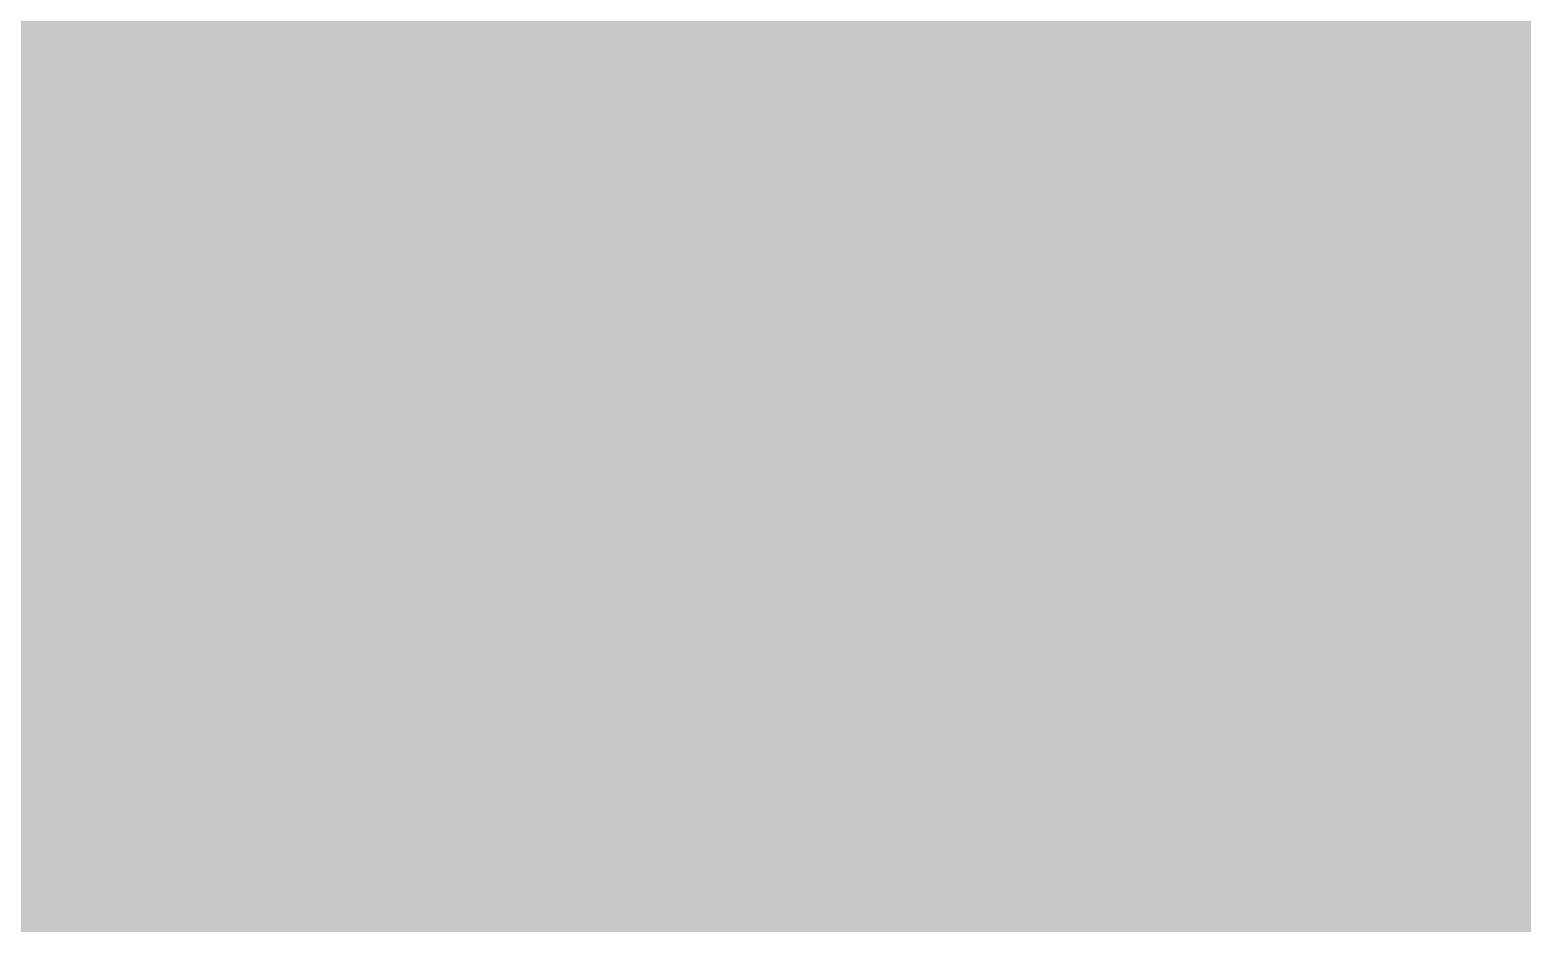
# Model space of a CAD drawing. Extents: x -3 to 92, y -53 to 125.
# Drawn here: x 9.15 to 19.73, y 45.72 to 52.05 of the extents above; entities that cross this region are included whole.
import ezdxf

# ---------------------------------------------------------------- set-up
doc = ezdxf.new("R2010")
doc.units = 0
doc.header["$MEASUREMENT"] = 0
doc.layers.get('0').update_dxf_attribs({"linetype": 'CONTINUOUS'})
for name, color, linetype in [('23-325-0_AST', 7, 'CONTINUOUS'), ('23-325-0_BOT', 7, 'CONTINUOUS'), ('23-325-0_DRD', 2, 'CONTINUOUS'), ('23-325-0_IN1', 4, 'CONTINUOUS'), ('23-325-0_IN2', 3, 'CONTINUOUS'), ('23-325-0_SMT', 10, 'CONTINUOUS'), ('23-325-0_SPT', 14, 'CONTINUOUS'), ('23-325-0_SST', 9, 'CONTINUOUS'), ('23-325-0_TOP', 12, 'CONTINUOUS'), ('THRUHOLE_TAP', 8, 'CONTINUOUS')]:
    doc.layers.add(name, color=color, linetype=linetype)

# ---------------------------------------------------------------- blocks, each defined once
blk = doc.blocks.new('ROUND_68')
at = {"const_width": 0.29972}
blk.add_lwpolyline([(-0.14986, 0, 1), (0.14986, 0, 1)], format="xyb", close=True, dxfattribs=at)
blk = doc.blocks.new('ROUND_78')
at = {"const_width": 0.29972}
blk.add_lwpolyline([(-0.14986, 0, 1), (0.14986, 0, 1)], format="xyb", close=True, dxfattribs=at)
blk = doc.blocks.new('RECTANGLE_7')
blk.add_solid([(0.4064, 0.4826), (0.4064, -0.4826), (-0.4064, 0.4826), (-0.4064, -0.4826)])
blk = doc.blocks.new('ROUND_84')
at = {"const_width": 0.10033}
blk.add_lwpolyline([(-0.050164, 0, 1), (0.050164, 0, 1)], format="xyb", close=True, dxfattribs=at)

msp = doc.modelspace()

# ---------------------------------------------------------------- linework, layer by layer
at = {"layer": '23-325-0_AST', "const_width": 0.1524}
for points in [[(15.0495, 51.8795), (17.9705, 51.8795), (17.9705, 53.5178), (15.0495, 53.5178), (15.0495, 51.8795)], [(6.7945, 50.6095), (9.7155, 50.6095), (9.7155, 52.2478), (6.7945, 52.2478), (6.7945, 50.6095)], [(9.0297, 50.84826), (8.91286, 51.0159), (8.8519, 51.18608), (8.8519, 51.5239), (8.91286, 51.69408), (9.0297, 51.86426), (9.14908, 51.86426), (9.26846, 51.69408), (9.32688, 51.5239), (9.32688, 51.18608), (9.26846, 51.0159), (9.14908, 50.84826), (9.0297, 50.84826)], [(14.1605, 51.6255), (11.2395, 51.6255), (11.2395, 49.9872), (14.1605, 49.9872), (14.1605, 51.6255)], [(15.0495, 49.9745), (17.9705, 49.9745), (17.9705, 51.6128), (15.0495, 51.6128), (15.0495, 49.9745)], [(15.3035, 50.97526), (15.6591, 50.97526), (15.77848, 51.1429), (15.77848, 51.31308), (15.6591, 51.48326), (15.3035, 51.48326), (15.3035, 50.46726)], [(16.20266, 50.97526), (16.55826, 50.97526), (16.61668, 50.80508), (16.61668, 50.6349), (16.55826, 50.46726), (16.20266, 50.46726), (16.1417, 50.6349), (16.1417, 50.80508), (16.38046, 51.48326)], [(17.39646, 50.97526), (17.04086, 50.97526), (16.9799, 51.1429), (16.9799, 51.31308), (17.04086, 51.48326), (17.39646, 51.48326), (17.45488, 51.31308), (17.45488, 51.1429), (17.21866, 50.46726)], [(12.08532, 50.49774), (12.02436, 50.32756), (11.66876, 50.32756), (11.61034, 50.49774), (11.61034, 51.17592), (11.66876, 51.34356), (12.02436, 51.34356), (12.08532, 51.17592)], [(12.44854, 50.49774), (12.56792, 50.32756), (12.80414, 50.32756), (12.92352, 50.49774), (12.92352, 50.66792), (12.68476, 51.00574), (12.92352, 51.34356), (12.44854, 51.34356)], [(13.28674, 50.49774), (13.40612, 50.32756), (13.64234, 50.32756), (13.76172, 50.49774), (13.76172, 50.66792), (13.52296, 51.00574), (13.76172, 51.34356), (13.28674, 51.34356)], [(15.60068, 50.97526), (15.77848, 50.46726)], [(6.7945, 48.0695), (9.7155, 48.0695), (9.7155, 49.7078), (6.7945, 49.7078), (6.7945, 48.0695)], [(11.2395, 48.0695), (14.1605, 48.0695), (14.1605, 49.7078), (11.2395, 49.7078), (11.2395, 48.0695)], [(15.0495, 48.0695), (17.9705, 48.0695), (17.9705, 49.7078), (15.0495, 49.7078), (15.0495, 48.0695)], [(9.21766, 48.43526), (9.21766, 49.45126), (9.09828, 49.28108)], [(15.3035, 49.07026), (15.6591, 49.07026), (15.77848, 49.2379), (15.77848, 49.40808), (15.6591, 49.57826), (15.3035, 49.57826), (15.3035, 48.56226)], [(16.26108, 48.56226), (16.61668, 49.57826), (16.1417, 49.57826)], [(17.45488, 48.90008), (16.9799, 48.90008), (17.21866, 49.57826), (17.3355, 49.57826), (17.3355, 48.56226)], [(11.6205, 48.94326), (11.9761, 48.94326), (12.09548, 49.1109), (12.09548, 49.28108), (11.9761, 49.45126), (11.6205, 49.45126), (11.6205, 48.43526)], [(12.57808, 48.43526), (12.93368, 49.45126), (12.4587, 49.45126)], [(13.77188, 48.43526), (13.2969, 48.43526), (13.77188, 49.1109), (13.77188, 49.28108), (13.71346, 49.45126), (13.35786, 49.45126), (13.2969, 49.28108)], [(15.60068, 49.07026), (15.77848, 48.56226)], [(11.91768, 48.94326), (12.09548, 48.43526)], [(9.3345, 48.43526), (9.09828, 48.43526)], [(9.7155, 47.8155), (6.7945, 47.8155), (6.7945, 46.1772), (9.7155, 46.1772), (9.7155, 47.8155)], [(11.2395, 46.1645), (14.1605, 46.1645), (14.1605, 47.8028), (11.2395, 47.8028), (11.2395, 46.1645)], [(17.9705, 47.8155), (15.0495, 47.8155), (15.0495, 46.1772), (17.9705, 46.1772), (17.9705, 47.8155)], [(9.31672, 46.51756), (8.84174, 46.51756), (9.31672, 47.19574), (9.31672, 47.36592), (9.25576, 47.53356), (8.90016, 47.53356), (8.84174, 47.36592)], [(11.6205, 47.03826), (11.9761, 47.03826), (12.09548, 47.2059), (12.09548, 47.37608), (11.9761, 47.54626), (11.6205, 47.54626), (11.6205, 46.53026)], [(12.51966, 47.03826), (12.87526, 47.03826), (12.93368, 46.86808), (12.93368, 46.6979), (12.87526, 46.53026), (12.51966, 46.53026), (12.4587, 46.6979), (12.4587, 46.86808), (12.69746, 47.54626)], [(13.71346, 47.03826), (13.77188, 47.2059), (13.77188, 47.37608), (13.71346, 47.54626), (13.35786, 47.54626), (13.2969, 47.37608), (13.2969, 47.2059), (13.35786, 47.03826), (13.71346, 47.03826), (13.77188, 46.86808), (13.77188, 46.6979), (13.71346, 46.53026), (13.35786, 46.53026), (13.2969, 46.6979), (13.2969, 46.86808), (13.35786, 47.03826)], [(15.29334, 47.02556), (15.64894, 47.02556), (15.76832, 47.19574), (15.76832, 47.36592), (15.64894, 47.53356), (15.29334, 47.53356), (15.29334, 46.51756)], [(16.25092, 46.51756), (16.60652, 47.53356), (16.13154, 47.53356)], [(16.96974, 46.68774), (17.08912, 46.51756), (17.32534, 46.51756), (17.44472, 46.68774), (17.44472, 46.85792), (17.20596, 47.19574), (17.44472, 47.53356), (16.96974, 47.53356)], [(11.91768, 47.03826), (12.09548, 46.53026)], [(15.59052, 47.02556), (15.76832, 46.51756)], [(17.9705, 45.9105), (15.0495, 45.9105), (15.0495, 44.2722), (17.9705, 44.2722), (17.9705, 45.9105)], [(7.9502, 45.58538), (7.44982, 45.085), (7.44982, 40.5892), (11.8491, 40.5892), (11.8491, 45.68444), (8.04926, 45.68444), (7.9502, 45.58538)]]:
    msp.add_lwpolyline(points, dxfattribs=at)
at = {"layer": '23-325-0_BOT'}
for points, const_width in [([(12.4714, 124.46), (12.4714, 46.101)], 0.254), ([(12.7, 124.46), (12.7, 46.101)], 0.254), ([(12.9286, 124.46), (12.9286, 46.101)], 0.254), ([(13.1572, 124.46), (13.1572, 46.101)], 0.254), ([(13.3858, 124.46), (13.3858, 46.101)], 0.254), ([(13.6144, 124.46), (13.6144, 46.101)], 0.254), ([(13.843, 124.46), (13.843, 46.101)], 0.254), ([(15.9004, 124.46), (15.9004, 46.101)], 0.254), ([(16.129, 124.46), (16.129, 46.101)], 0.254), ([(16.3576, 124.46), (16.3576, 46.101)], 0.254), ([(16.5862, 124.46), (16.5862, 46.101)], 0.254), ([(16.8148, 124.46), (16.8148, 46.101)], 0.254), ([(17.0434, 124.46), (17.0434, 46.101)], 0.254), ([(17.272, 124.46), (17.272, 46.101)], 0.254), ([(17.5006, 124.46), (17.5006, 46.101)], 0.254), ([(17.7292, 124.46), (17.7292, 46.101)], 0.254), ([(8.255, 78.867), (8.255, 70.612), (9.398, 69.469), (9.398, 41.402), (11.43, 39.37)], 0.254), ([(10.16, 42.291), (9.906, 42.545), (9.906, 75.946), (9.398, 76.454)], 0.254), ([(10.3632, 63.67526), (10.3632, 51.2572)], 0.254), ([(10.414, 63.63208), (10.414, 51.30038)], 0.254), ([(10.6426, 63.52286), (10.6426, 51.4096)], 0.254), ([(10.8712, 63.51016), (10.8712, 51.42484)], 0.254), ([(11.0998, 57.50306), (11.0998, 51.35118)], 0.254), ([(12.2428, 57.44972), (12.2428, 46.101)], 0.254), ([(14.0716, 57.44972), (14.0716, 49.23028)], 0.254), ([(11.3284, 57.21858), (11.3284, 51.13528)], 0.254), ([(14.3002, 57.23382), (14.3002, 49.44618)], 0.254), ([(11.557, 57.12206), (11.557, 46.101)], 0.254), ([(11.7856, 57.11698), (11.7856, 46.101)], 0.254), ([(12.0142, 57.20334), (12.0142, 46.101)], 0.254), ([(14.5288, 57.16016), (14.5288, 49.51984)], 0.254), ([(14.7574, 53.8226), (14.7574, 49.5046)], 0.254), ([(15.6718, 53.76926), (15.6718, 46.101)], 0.254), ([(14.986, 53.65242), (14.986, 49.39538)], 0.254), ([(15.4432, 53.6321), (15.4432, 46.101)], 0.254), ([(15.2146, 53.59908), (15.2146, 49.05248)], 0.254), ([(20.32, 21.59), (20.32, 51.054), (18.542, 52.832)], 0.635), ([(17.9578, 52.5526), (17.9578, 46.101)], 0.254), ([(18.08988, 52.36718), (19.6723, 50.78476)], 0.254), ([(18.1864, 52.27066), (18.1864, 46.101)], 0.254), ([(18.33626, 52.1208), (10.3632, 52.1208)], 0.254), ([(18.415, 52.04206), (18.415, 46.101)], 0.254), ([(18.56486, 51.8922), (10.3632, 51.8922)], 0.254), ([(18.6436, 51.81346), (18.6436, 46.101)], 0.254), ([(18.79346, 51.6636), (10.3632, 51.6636)], 0.254), ([(18.8722, 51.58486), (18.8722, 46.101)], 0.254), ([(19.02206, 51.435), (10.3632, 51.435)], 0.254), ([(19.1008, 51.35626), (19.1008, 46.101)], 0.254), ([(19.25066, 51.2064), (11.27506, 51.2064)], 0.254), ([(19.3294, 51.12766), (19.3294, 46.101)], 0.254), ([(19.47926, 50.9778), (11.39952, 50.9778)], 0.254), ([(19.558, 50.89906), (19.558, 46.101)], 0.254), ([(19.6723, 50.78476), (19.6723, 46.101)], 0.254), ([(19.6723, 50.7492), (11.42238, 50.7492)], 0.254), ([(11.3284, 50.46472), (11.3284, 49.23028)], 0.254), ([(19.6723, 50.5206), (11.35888, 50.5206)], 0.254), ([(10.3632, 50.34026), (10.3632, 49.3522)], 0.254), ([(10.42162, 50.292), (10.3632, 50.292)], 0.254), ([(10.414, 50.29708), (10.414, 49.39538)], 0.254), ([(11.0998, 50.24882), (11.0998, 49.44618)], 0.254), ([(19.6723, 50.292), (11.16584, 50.292)], 0.254), ([(10.6426, 50.18786), (10.6426, 49.5046)], 0.254), ([(10.8712, 50.17516), (10.8712, 49.51984)], 0.254), ([(19.6723, 50.0634), (10.3632, 50.0634)], 0.254), ([(19.6723, 49.8348), (10.3632, 49.8348)], 0.254), ([(19.6723, 49.6062), (10.3632, 49.6062)], 0.254), ([(10.3886, 49.3776), (10.3632, 49.3776)], 0.254), ([(14.1986, 49.3776), (11.19886, 49.3776)], 0.254), ([(19.6723, 49.3776), (15.00886, 49.3776)], 0.254), ([(14.02842, 49.149), (11.37158, 49.149)], 0.254), ([(19.6723, 49.149), (15.18158, 49.149)], 0.254), ([(13.97508, 48.9204), (11.42492, 48.9204)], 0.254), ([(19.6723, 48.9204), (15.23492, 48.9204)], 0.254), ([(14.0081, 48.6918), (11.3919, 48.6918)], 0.254), ([(19.6723, 48.6918), (15.2019, 48.6918)], 0.254), ([(15.2146, 48.73498), (15.2146, 46.101)], 0.254), ([(11.3284, 48.55972), (11.3284, 46.101)], 0.254), ([(14.0716, 48.55972), (14.0716, 46.101)], 0.254), ([(10.3632, 48.43526), (10.3632, 46.101)], 0.254), ([(14.14526, 48.4632), (11.2522, 48.4632)], 0.254), ([(19.6723, 48.4632), (15.0622, 48.4632)], 0.254), ([(10.414, 48.39208), (10.414, 46.101)], 0.254), ([(11.0998, 48.34382), (11.0998, 46.101)], 0.254), ([(14.3002, 48.34382), (14.3002, 46.101)], 0.254), ([(14.986, 48.39208), (14.986, 46.101)], 0.254), ([(19.6723, 48.2346), (10.3632, 48.2346)], 0.254), ([(10.6426, 48.28286), (10.6426, 46.101)], 0.254), ([(10.8712, 48.27016), (10.8712, 46.101)], 0.254), ([(14.5288, 48.27016), (14.5288, 46.101)], 0.254), ([(14.7574, 48.28286), (14.7574, 46.101)], 0.254), ([(19.6723, 48.006), (10.3632, 48.006)], 0.254), ([(19.6723, 47.7774), (10.3632, 47.7774)], 0.254), ([(19.6723, 47.5488), (10.3632, 47.5488)], 0.254), ([(19.6723, 47.3202), (10.3632, 47.3202)], 0.254), ([(19.6723, 47.0916), (10.3632, 47.0916)], 0.254), ([(19.6723, 46.863), (10.3632, 46.863)], 0.254), ([(19.6723, 46.6344), (10.3632, 46.6344)], 0.254), ([(19.6723, 46.4058), (10.3632, 46.4058)], 0.254), ([(19.6723, 46.1772), (10.3632, 46.1772)], 0.254), ([(19.6723, 46.101), (10.3632, 46.101)], 0.254)]:
    msp.add_lwpolyline(points, dxfattribs=dict(at, const_width=const_width))
at = {"layer": '23-325-0_BOT', "const_width": 0.254}
for points in [[(10.795, 51.42992, 0.1915), (10.36248, 51.25796)], [(11.42492, 50.8, 0.4142136), (10.795, 51.42992)], [(10.795, 50.17008, 0.4142136), (11.42492, 50.8)], [(10.3632, 50.34026, 0.1907828), (10.795, 50.16928)], [(10.795, 49.52492, 0.1915), (10.36248, 49.35296)], [(10.795, 49.52492, 0.1915), (10.36248, 49.35296)], [(11.42492, 48.895, 0.4142136), (10.795, 49.52492)], [(11.42492, 48.895, 0.4142136), (10.795, 49.52492)], [(14.605, 49.52492, 0.4142136), (13.97508, 48.895)], [(15.23492, 48.895, 0.4142136), (14.605, 49.52492)], [(10.795, 48.26508, 0.4142136), (11.42492, 48.895)], [(10.795, 48.26508, 0.4142136), (11.42492, 48.895)], [(13.97508, 48.895, 0.4142136), (14.605, 48.26508)], [(14.605, 48.26508, 0.4142136), (15.23492, 48.895)], [(10.3632, 48.43526, 0.1907828), (10.795, 48.26428)], [(10.3632, 48.43526, 0.1907828), (10.795, 48.26428)]]:
    msp.add_lwpolyline(points, format="xyb", dxfattribs=at)
at = {"layer": '23-325-0_DRD', "const_width": 0.254}
for points in [[(11.43, 51.435), (10.16, 50.165)], [(11.43, 50.165), (10.16, 51.435)], [(11.43, 49.53), (10.16, 48.26)], [(11.43, 48.26), (10.16, 49.53)], [(11.43, 49.53), (10.16, 48.26)], [(11.43, 48.26), (10.16, 49.53)], [(11.43, 49.53), (10.16, 48.26)], [(11.43, 48.26), (10.16, 49.53)], [(15.24, 49.53), (13.97, 48.26)], [(15.24, 48.26), (13.97, 49.53)], [(15.24, 49.53), (13.97, 48.26)], [(15.24, 48.26), (13.97, 49.53)]]:
    msp.add_lwpolyline(points, dxfattribs=at)
at = {"layer": '23-325-0_IN1', "const_width": 0.254}
for points in [[(10.16, 124.46), (10.16, 42.92092)], [(10.3886, 124.46), (10.3886, 42.87774)], [(10.6172, 124.46), (10.6172, 42.7228)], [(13.589, 124.46), (13.589, -4.572)], [(13.8176, 124.46), (13.8176, -4.572)], [(14.0462, 124.46), (14.0462, -4.572)], [(14.2748, 124.46), (14.2748, -4.572)], [(14.5034, 124.46), (14.5034, -4.572)], [(15.875, 124.46), (15.875, -4.572)], [(16.1036, 124.46), (16.1036, -4.572)], [(19.304, 124.46), (19.304, -4.572)], [(19.5326, 124.46), (19.5326, -4.572)], [(19.7612, 107.6579), (19.7612, 21.87956)], [(13.3604, 104.9274), (13.3604, -4.572)], [(13.1318, 80.18526), (13.1318, -4.572)], [(9.9314, 76.11872), (9.9314, 42.87774)], [(9.2456, 75.84186), (9.2456, 28.4607)], [(9.7028, 75.90282), (9.7028, 42.7228)], [(9.4742, 75.82916), (9.4742, 28.17622)], [(11.9888, 74.49566), (11.9888, 39.65956)], [(12.9032, 74.49566), (12.9032, -4.572)], [(16.3322, 74.47026), (16.3322, -4.572)], [(17.018, 74.35342), (17.018, 38.08222)], [(12.2174, 74.34326), (12.2174, -4.572)], [(12.446, 74.30008), (12.446, -4.572)], [(12.6746, 74.34326), (12.6746, -4.572)], [(16.5608, 74.3331), (16.5608, 37.70122)], [(16.7894, 74.30008), (16.7894, 37.9857)], [(10.8458, 68.78066), (10.8458, 39.60622)], [(11.7602, 68.78066), (11.7602, 39.90594)], [(11.0744, 68.62826), (11.0744, 39.8907)], [(11.303, 68.58508), (11.303, 39.98722)], [(11.5316, 68.62826), (11.5316, 39.9923)], [(17.2466, 67.7164), (17.2466, 38.0873)], [(17.4752, 67.59448), (17.4752, 38.00094)], [(17.7038, 67.57162), (17.7038, 37.75456)], [(14.732, 53.85562), (14.732, -4.572)], [(15.6464, 53.7464), (15.6464, -4.572)], [(14.9606, 53.66512), (14.9606, -4.572)], [(15.4178, 53.62448), (15.4178, -4.572)], [(15.1892, 53.60162), (15.1892, -4.572)], [(17.9324, 52.67198), (17.9324, 38.63848)], [(19.0754, 52.49672), (19.0754, 38.81628)], [(18.161, 52.32908), (18.161, 38.98138)], [(18.8468, 52.28082), (18.8468, 39.03218)], [(18.3896, 52.21986), (18.3896, 39.0906)], [(18.6182, 52.20716), (18.6182, 39.10584)], [(30.49016, 52.1208), (5.63626, 52.1208)], [(30.56382, 51.8922), (4.04622, 51.8922)], [(30.77972, 51.6636), (4.3307, 51.6636)], [(38.36416, 51.435), (4.42722, 51.435)], [(38.37686, 51.2064), (4.4323, 51.2064)], [(38.48608, 50.9778), (4.34594, 50.9778)], [(38.82898, 50.7492), (4.09956, 50.7492)], [(38.9128, 50.5206), (-2.413, 50.5206)], [(38.9128, 50.292), (-2.413, 50.292)], [(22.18436, 50.0634), (-2.413, 50.0634)], [(21.59508, 49.8348), (-2.413, 49.8348)], [(21.39442, 49.6062), (-2.413, 49.6062)], [(21.29028, 49.3776), (-2.413, 49.3776)], [(21.2471, 49.149), (-2.413, 49.149)], [(21.2598, 48.9204), (-2.413, 48.9204)], [(21.32838, 48.6918), (-2.413, 48.6918)], [(21.46808, 48.4632), (-2.413, 48.4632)], [(21.73732, 48.2346), (-2.413, 48.2346)], [(21.89226, 48.006), (-2.413, 48.006)], [(21.53158, 47.7774), (-2.413, 47.7774)], [(21.3614, 47.5488), (-2.413, 47.5488)], [(21.2725, 47.3202), (-2.413, 47.3202)], [(21.24456, 47.0916), (-2.413, 47.0916)], [(21.26996, 46.863), (-2.413, 46.863)], [(21.35378, 46.6344), (-0.80772, 46.6344)], [(21.51888, 46.4058), (-0.59182, 46.4058)], [(21.8567, 46.1772), (-0.51816, 46.1772)], [(21.24456, 45.9486), (-0.53086, 45.9486)], [(21.24456, 45.72), (-0.64008, 45.72)]]:
    msp.add_lwpolyline(points, dxfattribs=at)
at = {"layer": '23-325-0_SST', "const_width": 0.1524}
for points in [[(15.0495, 51.8795), (17.9705, 51.8795), (17.9705, 53.5178), (15.0495, 53.5178), (15.0495, 51.8795)], [(12.20216, 52.04206), (12.14374, 51.87442), (11.78814, 51.87442), (11.72972, 52.04206), (11.72972, 52.72024), (11.78814, 52.89042), (12.14374, 52.89042), (12.20216, 52.72024)], [(12.56792, 52.04206), (12.68476, 51.87442), (12.92352, 51.87442), (13.04036, 52.04206), (13.04036, 52.21224), (12.80414, 52.55006), (13.04036, 52.89042), (12.56792, 52.89042)], [(13.40612, 52.04206), (13.52296, 51.87442), (13.76172, 51.87442), (13.87856, 52.04206), (13.87856, 52.21224), (13.64234, 52.55006), (13.87856, 52.89042), (13.40612, 52.89042)], [(6.7945, 50.6095), (9.7155, 50.6095), (9.7155, 52.2478), (6.7945, 52.2478), (6.7945, 50.6095)], [(18.89506, 51.73218), (18.89506, 52.08778), (18.72488, 52.20716), (18.5547, 52.20716), (18.38706, 52.08778), (18.38706, 51.73218), (19.40306, 51.73218)], [(18.89506, 52.02936), (19.40306, 52.20716)], [(11.02106, 51.41976), (10.00506, 51.77536), (10.00506, 51.30038)], [(14.1605, 51.6255), (11.2395, 51.6255), (11.2395, 49.9872), (14.1605, 49.9872), (14.1605, 51.6255)], [(15.0495, 49.9745), (17.9705, 49.9745), (17.9705, 51.6128), (15.0495, 51.6128), (15.0495, 49.9745)], [(18.23466, 50.6984), (18.59026, 50.6984), (18.7071, 50.86858), (18.7071, 51.03876), (18.59026, 51.2064), (18.23466, 51.2064), (18.23466, 50.1904)], [(19.13128, 50.6984), (19.48688, 50.6984), (19.5453, 50.53076), (19.5453, 50.36058), (19.48688, 50.1904), (19.13128, 50.1904), (19.07286, 50.36058), (19.07286, 50.53076), (19.30908, 51.2064)], [(10.51306, 50.46218), (10.51306, 50.81778), (10.34288, 50.93716), (10.1727, 50.93716), (10.00506, 50.81778), (10.00506, 50.46218), (11.02106, 50.46218)], [(10.51306, 50.75936), (11.02106, 50.93716)], [(9.09828, 49.6824), (9.09828, 50.6984), (8.9789, 50.53076)], [(18.5293, 50.6984), (18.7071, 50.1904)], [(10.89406, 50.07356), (10.89406, 49.59858), (10.21588, 50.07356), (10.0457, 50.07356), (9.87806, 50.0126), (9.87806, 49.657), (10.0457, 49.59858)], [(6.7945, 48.0695), (9.7155, 48.0695), (9.7155, 49.7078), (6.7945, 49.7078), (6.7945, 48.0695)], [(9.21766, 49.6824), (8.9789, 49.6824)], [(11.2395, 48.0695), (14.1605, 48.0695), (14.1605, 49.7078), (11.2395, 49.7078), (11.2395, 48.0695)], [(15.0495, 48.0695), (17.9705, 48.0695), (17.9705, 49.7078), (15.0495, 49.7078), (15.0495, 48.0695)], [(18.23466, 49.0474), (18.59026, 49.0474), (18.7071, 49.21758), (18.7071, 49.38776), (18.59026, 49.5554), (18.23466, 49.5554), (18.23466, 48.5394)], [(19.1897, 48.5394), (19.5453, 49.5554), (19.07286, 49.5554)], [(10.89406, 48.87976), (9.87806, 49.23536), (9.87806, 48.76038)], [(18.5293, 49.0474), (18.7071, 48.5394)], [(10.38606, 47.92218), (10.38606, 48.27778), (10.21588, 48.39716), (10.0457, 48.39716), (9.87806, 48.27778), (9.87806, 47.92218), (10.89406, 47.92218)], [(10.38606, 48.21936), (10.89406, 48.39716)], [(9.7155, 47.8155), (6.7945, 47.8155), (6.7945, 46.1772), (9.7155, 46.1772), (9.7155, 47.8155)], [(11.2395, 46.1645), (14.1605, 46.1645), (14.1605, 47.8028), (11.2395, 47.8028), (11.2395, 46.1645)], [(17.9705, 47.8155), (15.0495, 47.8155), (15.0495, 46.1772), (17.9705, 46.1772), (17.9705, 47.8155)], [(18.20672, 47.17542), (18.56232, 47.17542), (18.67916, 47.34306), (18.67916, 47.51324), (18.56232, 47.68342), (18.20672, 47.68342), (18.20672, 46.66742)], [(19.16176, 46.66742), (19.51736, 47.68342), (19.04492, 47.68342)], [(18.50136, 47.17542), (18.67916, 46.66742)], [(14.19606, 45.9486), (14.02588, 46.00956), (13.8557, 46.00956), (13.68806, 45.9486), (13.68806, 45.593), (13.8557, 45.53458), (14.02588, 45.53458), (14.19606, 45.593), (14.19606, 45.9486), (14.3637, 46.00956), (14.53388, 46.00956), (14.70406, 45.9486), (14.70406, 45.593), (14.53388, 45.53458), (14.3637, 45.53458), (14.19606, 45.593)], [(17.9705, 45.9105), (15.0495, 45.9105), (15.0495, 44.2722), (17.9705, 44.2722), (17.9705, 45.9105)], [(7.9502, 45.58538), (8.04926, 45.68444), (11.8491, 45.68444), (11.8491, 40.5892), (7.44982, 40.5892), (7.44982, 40.68826), (7.44982, 45.085), (7.9502, 45.58538)]]:
    msp.add_lwpolyline(points, dxfattribs=at)
at = {"layer": '23-325-0_TOP', "const_width": 0.254}
for points in [[(36.56076, 36.195), (36.56076, 35.16376), (33.655, 32.258), (28.321, 32.258), (27.305, 31.242), (27.305, 30.861), (25.654, 29.21), (20.701, 29.21), (19.431, 30.48), (19.431, 61.976), (17.272, 64.135), (17.2212, 64.135)], [(18.9738, 52.3494), (18.9738, 50.37836)], [(18.8468, 52.2605), (18.8468, 50.50536)], [(17.9578, 52.1843), (17.9578, 51.8922)], [(18.9738, 52.1462), (17.9578, 52.1462)], [(18.161, 52.1843), (18.161, 51.17846)], [(18.3896, 52.1843), (18.3896, 50.96256)], [(18.6182, 52.18938), (18.6182, 50.73396)], [(9.7028, 51.8668), (9.7028, 46.18736)], [(9.7028, 51.8668), (9.7028, 50.6222)], [(15.4178, 51.8668), (9.7028, 51.8668)], [(9.9314, 51.8668), (9.9314, 45.95876)], [(10.16, 51.8668), (10.16, 45.73016)], [(10.3886, 51.8668), (10.3886, 45.50156)], [(10.6172, 51.8668), (10.6172, 45.27296)], [(10.8458, 51.8668), (10.8458, 45.04436)], [(11.0744, 51.8668), (11.0744, 44.81576)], [(11.303, 51.8668), (11.303, 51.6128)], [(11.5316, 51.8668), (11.5316, 51.6128)], [(11.7602, 51.8668), (11.7602, 51.6128)], [(11.9888, 51.8668), (11.9888, 51.6128)], [(12.2174, 51.8668), (12.2174, 51.6128)], [(12.446, 51.8668), (12.446, 51.6128)], [(12.6746, 51.8668), (12.6746, 51.6128)], [(12.9032, 51.8668), (12.9032, 51.6128)], [(13.1318, 51.8668), (13.1318, 51.6128)], [(13.3604, 51.8668), (13.3604, 51.6128)], [(13.589, 51.8668), (13.589, 51.6128)], [(13.8176, 51.8668), (13.8176, 51.6128)], [(14.0462, 51.8668), (14.0462, 51.6128)], [(14.2748, 51.8668), (14.2748, 51.2572)], [(14.5034, 51.8668), (14.5034, 51.2572)], [(14.732, 51.8668), (14.732, 51.2572)], [(14.9606, 51.8668), (14.9606, 51.2572)], [(15.1892, 51.8668), (15.1892, 51.6128)], [(15.4178, 51.8668), (15.4178, 51.6128)], [(16.4846, 51.8922), (15.56766, 51.8922)], [(15.6464, 51.8922), (15.6464, 51.6128)], [(15.875, 51.8922), (15.875, 51.6128)], [(16.1036, 51.8922), (16.1036, 51.6128)], [(16.3322, 51.8922), (16.3322, 51.6128)], [(16.5354, 51.8922), (16.4846, 51.8922)], [(17.9578, 51.8922), (16.5354, 51.8922)], [(16.5608, 51.8922), (16.5608, 51.6128)], [(16.7894, 51.8922), (16.7894, 51.6128)], [(17.018, 51.8922), (17.018, 51.6128)], [(17.2466, 51.8922), (17.2466, 51.6128)], [(17.4752, 51.8922), (17.4752, 51.6128)], [(17.7038, 51.8922), (17.7038, 51.6128)], [(17.9324, 51.8922), (17.9324, 51.6128)], [(18.9738, 51.9176), (17.9578, 51.9176)], [(18.9738, 51.689), (9.7028, 51.689)], [(11.2522, 51.6128), (11.2522, 49.9872)], [(12.6746, 51.6128), (11.2522, 51.6128)], [(11.9888, 51.6128), (11.9888, 50.8)], [(12.7254, 51.6128), (12.6746, 51.6128)], [(14.1478, 51.6128), (12.7254, 51.6128)], [(14.1478, 51.6128), (14.1478, 51.2572)], [(16.4846, 51.6128), (15.0622, 51.6128)], [(15.0622, 51.6128), (15.0622, 51.2572)], [(16.5354, 51.6128), (16.4846, 51.6128)], [(17.9578, 51.6128), (16.5354, 51.6128)], [(17.9578, 51.6128), (17.9578, 51.25466)], [(11.2522, 51.4604), (9.7028, 51.4604)], [(15.0622, 51.4604), (14.1478, 51.4604)], [(18.9738, 51.4604), (17.9578, 51.4604)], [(11.2522, 51.2318), (9.7028, 51.2318)], [(15.0622, 51.2572), (14.1478, 51.2572)], [(18.9738, 51.2318), (18.05686, 51.2318)], [(18.23466, 51.12004), (18.9738, 50.37836)], [(11.2522, 51.0032), (9.7028, 51.0032)], [(18.9738, 51.0032), (18.34896, 51.0032)], [(11.2522, 50.7746), (9.7028, 50.7746)], [(11.9888, 50.8), (10.795, 50.8)], [(11.2522, 50.8), (11.9888, 50.8)], [(11.9888, 49.9872), (11.9888, 50.8)], [(13.4112, 50.8), (13.4112, 48.895)], [(15.7988, 50.8), (13.4112, 50.8)], [(17.2212, 50.8), (17.907, 50.8), (18.669, 50.038), (18.669, 41.656), (18.542, 41.529), (18.542, 38.481)], [(18.9738, 50.7746), (18.57756, 50.7746)], [(9.7028, 50.6222), (9.4234, 50.6222)], [(9.4234, 50.6222), (9.4234, 49.7078)], [(9.4742, 50.6222), (9.4742, 49.7078)], [(11.2522, 50.546), (9.4234, 50.546)], [(18.9738, 50.546), (18.80616, 50.546)], [(15.0622, 50.3428), (14.1478, 50.3428)], [(14.1478, 50.3428), (14.1478, 49.9872)], [(14.2748, 50.3428), (14.2748, 46.41596)], [(14.5034, 50.3428), (14.5034, 46.64456)], [(14.732, 50.3428), (14.732, 46.87316)], [(14.9606, 50.3428), (14.9606, 47.10176)], [(15.0622, 50.3428), (15.0622, 49.9872)], [(11.2522, 50.3174), (9.4234, 50.3174)], [(15.0622, 50.3174), (14.1478, 50.3174)], [(11.2522, 50.0888), (9.4234, 50.0888)], [(15.0622, 50.0888), (14.1478, 50.0888)], [(17.9578, 50.1015), (17.9578, 49.9872)], [(17.9578, 50.1015), (18.2118, 49.8475)], [(12.6746, 49.9872), (11.2522, 49.9872)], [(11.303, 49.9872), (11.303, 49.7078)], [(11.5316, 49.9872), (11.5316, 49.7078)], [(11.7602, 49.9872), (11.7602, 49.7078)], [(11.9888, 49.9872), (11.9888, 49.7078)], [(12.2174, 49.9872), (12.2174, 49.7078)], [(12.446, 49.9872), (12.446, 49.7078)], [(12.7254, 49.9872), (12.6746, 49.9872)], [(12.6746, 49.9872), (12.6746, 49.7078)], [(12.954, 49.9872), (12.7254, 49.9872)], [(12.9032, 49.9872), (12.9032, 49.7078)], [(12.954, 49.9872), (12.954, 49.7078)], [(14.1478, 49.9872), (13.8684, 49.9872)], [(13.8684, 49.9872), (13.8684, 49.7078)], [(14.0462, 49.9872), (14.0462, 49.7078)], [(16.4846, 49.9872), (15.0622, 49.9872)], [(15.1892, 49.9872), (15.1892, 49.7078)], [(15.4178, 49.9872), (15.4178, 49.7078)], [(15.6464, 49.9872), (15.6464, 49.7078)], [(15.875, 49.9872), (15.875, 49.7078)], [(16.1036, 49.9872), (16.1036, 49.7078)], [(16.3322, 49.9872), (16.3322, 49.7078)], [(16.5354, 49.9872), (16.4846, 49.9872)], [(17.9578, 49.9872), (16.5354, 49.9872)], [(16.5608, 49.9872), (16.5608, 49.7078)], [(16.7894, 49.9872), (16.7894, 49.7078)], [(17.018, 49.9872), (17.018, 49.7078)], [(17.2466, 49.9872), (17.2466, 49.7078)], [(17.4752, 49.9872), (17.4752, 49.7078)], [(17.7038, 49.9872), (17.7038, 49.7078)], [(17.9324, 49.9872), (17.9324, 49.7078)], [(12.954, 49.8602), (9.4234, 49.8602)], [(18.1991, 49.8602), (13.8684, 49.8602)], [(18.161, 49.8983), (18.161, 45.22216)], [(18.2118, 49.8475), (18.2118, 45.17136)], [(9.7028, 49.7078), (9.4234, 49.7078)], [(9.7028, 49.7078), (9.7028, 48.0822)], [(11.2522, 49.7078), (11.2522, 48.0822)], [(12.6746, 49.7078), (11.2522, 49.7078)], [(11.9888, 49.7078), (11.9888, 48.895)], [(12.7254, 49.7078), (12.6746, 49.7078)], [(12.954, 49.7078), (12.7254, 49.7078)], [(14.1478, 49.7078), (13.8684, 49.7078)], [(14.1478, 49.7078), (14.1478, 48.0822)], [(15.0622, 49.7078), (15.0622, 48.0822)], [(16.4846, 49.7078), (15.0622, 49.7078)], [(15.7988, 49.7078), (15.7988, 48.895)], [(16.5354, 49.7078), (16.4846, 49.7078)], [(17.9578, 49.7078), (16.5354, 49.7078)], [(17.9578, 49.7078), (17.9578, 48.0822)], [(11.2522, 49.6316), (9.7028, 49.6316)], [(15.0622, 49.6316), (14.1478, 49.6316)], [(18.2118, 49.6316), (17.9578, 49.6316)], [(11.2522, 49.403), (9.7028, 49.403)], [(15.0622, 49.403), (14.1478, 49.403)], [(18.2118, 49.403), (17.9578, 49.403)], [(11.2522, 49.1744), (9.7028, 49.1744)], [(15.0622, 49.1744), (14.1478, 49.1744)], [(18.2118, 49.1744), (17.9578, 49.1744)], [(11.2522, 48.9458), (9.7028, 48.9458)], [(11.9888, 48.895), (10.795, 48.895)], [(11.9888, 48.895), (10.795, 48.895)], [(10.795, 48.895), (11.9888, 48.895)], [(11.2522, 48.895), (11.9888, 48.895)], [(11.9888, 48.0822), (11.9888, 48.895)], [(13.4112, 48.895), (13.4112, 46.99)], [(15.0622, 48.9458), (14.1478, 48.9458)], [(14.605, 48.895), (15.7988, 48.895)], [(14.605, 48.895), (15.7988, 48.895)], [(15.0622, 48.895), (15.7988, 48.895)], [(15.7988, 48.0822), (15.7988, 48.895)], [(17.2212, 48.895), (17.2212, 46.99)], [(18.2118, 48.9458), (17.9578, 48.9458)], [(11.2522, 48.7172), (9.7028, 48.7172)], [(15.0622, 48.7172), (14.1478, 48.7172)], [(18.2118, 48.7172), (17.9578, 48.7172)], [(11.2522, 48.4886), (9.7028, 48.4886)], [(15.0622, 48.4886), (14.1478, 48.4886)], [(18.2118, 48.4886), (17.9578, 48.4886)], [(11.2522, 48.26), (9.7028, 48.26)], [(15.0622, 48.26), (14.1478, 48.26)], [(18.2118, 48.26), (17.9578, 48.26)], [(9.4742, 48.0822), (9.4742, 47.8028)], [(9.4742, 48.0822), (9.4742, 47.8028)], [(9.7028, 48.0822), (9.4742, 48.0822)], [(12.954, 48.0314), (9.4742, 48.0314)], [(12.7254, 48.0822), (12.6746, 48.0822), (11.2522, 48.0822)], [(11.303, 48.0822), (11.303, 47.8028)], [(11.5316, 48.0822), (11.5316, 47.8028)], [(11.7602, 48.0822), (11.7602, 47.8028)], [(11.9888, 48.0822), (11.9888, 47.8028)], [(12.2174, 48.0822), (12.2174, 47.8028)], [(12.446, 48.0822), (12.446, 47.8028)], [(12.6746, 48.0822), (12.6746, 47.8028)], [(12.954, 48.0822), (12.7254, 48.0822)], [(12.9032, 48.0822), (12.9032, 47.8028)], [(12.954, 48.0822), (12.954, 47.8028)], [(14.1478, 48.0822), (13.8684, 48.0822)], [(13.8684, 48.0822), (13.8684, 47.8028)], [(16.764, 48.0314), (13.8684, 48.0314)], [(14.0462, 48.0822), (14.0462, 47.8028)], [(16.4846, 48.0822), (15.0622, 48.0822)], [(15.1892, 48.0822), (15.1892, 47.8028)], [(15.4178, 48.0822), (15.4178, 47.8028)], [(15.6464, 48.0822), (15.6464, 47.8028)], [(15.875, 48.0822), (15.875, 47.8028)], [(16.1036, 48.0822), (16.1036, 47.8028)], [(16.3322, 48.0822), (16.3322, 47.8028)], [(16.5354, 48.0822), (16.4846, 48.0822)], [(16.764, 48.0822), (16.5354, 48.0822)], [(16.5608, 48.0822), (16.5608, 47.8028)], [(16.764, 48.0822), (16.764, 47.8028)], [(17.6784, 48.0822), (17.6784, 47.8028)], [(17.9578, 48.0822), (17.6784, 48.0822)], [(18.2118, 48.0314), (17.6784, 48.0314)], [(17.7038, 48.0822), (17.7038, 47.8028)], [(17.9324, 48.0822), (17.9324, 47.8028)], [(12.954, 47.8028), (9.4742, 47.8028)], [(9.7028, 47.8028), (9.4742, 47.8028)], [(9.7028, 47.8028), (9.7028, 46.18736)], [(11.2522, 47.8028), (11.2522, 46.1772)], [(12.6746, 47.8028), (11.2522, 47.8028)], [(12.954, 47.8028), (12.7254, 47.8028)], [(14.1478, 47.8028), (13.8684, 47.8028)], [(16.764, 47.8028), (13.8684, 47.8028)], [(14.1478, 47.8028), (14.1478, 46.28896)], [(16.4846, 47.8028), (15.0622, 47.8028)], [(15.0622, 47.8028), (15.0622, 47.20336)], [(16.764, 47.8028), (16.5354, 47.8028)], [(18.2118, 47.8028), (17.6784, 47.8028)], [(17.9578, 47.8028), (17.6784, 47.8028)], [(17.9578, 47.8028), (17.9578, 46.1772)], [(11.2522, 47.5742), (9.7028, 47.5742)], [(15.0622, 47.5742), (14.1478, 47.5742)], [(18.2118, 47.5742), (17.9578, 47.5742)], [(11.2522, 47.3456), (9.7028, 47.3456)], [(15.0622, 47.3456), (14.1478, 47.3456)], [(18.2118, 47.3456), (17.9578, 47.3456)], [(15.0622, 47.20336), (14.1478, 46.28896)], [(11.2522, 47.117), (9.7028, 47.117)], [(14.9733, 47.117), (14.1478, 47.117)], [(18.2118, 47.117), (17.9578, 47.117)], [(12.94892, 43.78452), (11.46048, 43.78452), (8.9662, 46.2788), (8.9662, 46.99)], [(12.94892, 45.085), (12.2428, 45.085), (11.9888, 45.339), (11.9888, 46.99)], [(12.94892, 45.085), (13.589, 45.085), (15.494, 46.99), (15.7988, 46.99)], [(17.2212, 46.99), (17.2212, 46.6852), (16.51, 45.974), (15.24, 45.974), (13.70076, 44.43476), (12.94892, 44.43476)], [(11.2522, 46.8884), (9.7028, 46.8884)], [(14.7447, 46.8884), (14.1478, 46.8884)], [(18.2118, 46.8884), (17.9578, 46.8884)], [(11.2522, 46.6598), (9.7028, 46.6598)], [(14.5161, 46.6598), (14.1478, 46.6598)], [(18.2118, 46.6598), (17.9578, 46.6598)], [(11.2522, 46.4312), (9.7028, 46.4312)], [(14.2875, 46.4312), (14.1478, 46.4312)], [(18.2118, 46.4312), (17.9578, 46.4312)], [(11.2522, 46.2026), (9.7028, 46.2026)], [(9.7028, 46.18736), (11.64844, 44.24172)], [(11.5316, 46.1772), (11.2522, 46.1772)], [(11.303, 46.1772), (11.303, 44.58716)], [(11.5316, 46.1772), (11.5316, 45.339)], [(12.6746, 46.1772), (12.446, 46.1772)], [(12.446, 46.1772), (12.446, 45.56506)], [(12.446, 46.1772), (12.446, 45.56506)], [(12.7254, 46.1772), (12.6746, 46.1772)], [(12.6746, 46.1772), (12.6746, 45.56506)], [(14.0335, 46.1772), (12.7254, 46.1772)], [(12.9032, 46.1772), (12.9032, 45.56506)], [(13.1318, 46.1772), (13.1318, 45.56506)], [(13.3604, 46.1772), (13.3604, 45.56506)], [(14.0335, 46.1772), (13.42136, 45.56506)], [(13.589, 46.1772), (13.589, 45.73016)], [(13.8176, 46.1772), (13.8176, 45.95876)], [(17.35836, 46.1772), (17.07896, 45.8978)], [(17.9578, 46.1772), (17.35836, 46.1772)], [(17.4752, 46.1772), (17.4752, 45.8978)], [(17.7038, 46.1772), (17.7038, 45.8978)], [(17.9324, 46.1772), (17.9324, 45.8978)], [(18.2118, 46.2026), (17.9578, 46.2026)], [(17.2466, 46.0629), (17.2466, 45.8978)], [(11.5316, 45.974), (9.91616, 45.974)], [(13.8303, 45.974), (12.446, 45.974)], [(17.9578, 45.8978), (17.07896, 45.8978)], [(18.2118, 45.974), (17.15516, 45.974)], [(17.9578, 45.8978), (17.9578, 45.42536)], [(11.5316, 45.7454), (10.14476, 45.7454)], [(13.6017, 45.7454), (12.446, 45.7454)], [(18.2118, 45.7454), (17.9578, 45.7454)]]:
    msp.add_lwpolyline(points, dxfattribs=at)
for points in [[(15.4178, 51.8668, 0.0837072), (15.5677, 51.89207)], [(18.22958, 51.12258, 0.1701461), (17.95766, 51.25337)], [(18.22958, 51.12258, 0.1701461), (17.95766, 51.25337)]]:
    msp.add_lwpolyline(points, format="xyb", dxfattribs=at)

# ---------------------------------------------------------------- block references
at = {"layer": '23-325-0_BOT'}
for p in [(10.795, 50.8), (10.795, 48.895), (14.605, 48.895)]:
    msp.add_blockref('ROUND_68', p, dxfattribs=at)
at = {"layer": '23-325-0_IN1'}
for p in [(10.795, 50.8), (10.795, 48.895), (14.605, 48.895)]:
    msp.add_blockref('ROUND_78', p, dxfattribs=at)
at = {"layer": '23-325-0_IN2'}
for p in [(10.795, 50.8), (10.795, 48.895), (14.605, 48.895)]:
    msp.add_blockref('ROUND_68', p, dxfattribs=at)
at = {"layer": '23-325-0_SMT'}
for p in [(8.9662, 51.435), (11.9888, 50.8), (13.4112, 50.8), (15.7988, 50.8), (17.2212, 50.8), (8.9662, 48.895), (11.9888, 48.895), (13.4112, 48.895), (15.7988, 48.895), (17.2212, 48.895), (8.9662, 46.99), (11.9888, 46.99), (13.4112, 46.99), (15.7988, 46.99), (17.2212, 46.99)]:
    msp.add_blockref('RECTANGLE_7', p, dxfattribs=at)
at = {"layer": '23-325-0_SPT'}
for p in [(8.9662, 51.435), (11.9888, 50.8), (13.4112, 50.8), (15.7988, 50.8), (17.2212, 50.8), (8.9662, 48.895), (11.9888, 48.895), (13.4112, 48.895), (15.7988, 48.895), (17.2212, 48.895), (8.9662, 46.99), (11.9888, 46.99), (13.4112, 46.99), (15.7988, 46.99), (17.2212, 46.99)]:
    msp.add_blockref('RECTANGLE_7', p, dxfattribs=at)
at = {"layer": '23-325-0_TOP'}
for name, p in [('RECTANGLE_7', (8.9662, 51.435)), ('RECTANGLE_7', (11.9888, 50.8)), ('RECTANGLE_7', (13.4112, 50.8)), ('RECTANGLE_7', (15.7988, 50.8)), ('RECTANGLE_7', (17.2212, 50.8)), ('ROUND_68', (10.795, 50.8)), ('RECTANGLE_7', (8.9662, 48.895)), ('RECTANGLE_7', (11.9888, 48.895)), ('RECTANGLE_7', (13.4112, 48.895)), ('RECTANGLE_7', (15.7988, 48.895)), ('RECTANGLE_7', (17.2212, 48.895)), ('ROUND_68', (10.795, 48.895)), ('ROUND_68', (14.605, 48.895)), ('RECTANGLE_7', (8.9662, 46.99)), ('RECTANGLE_7', (11.9888, 46.99)), ('RECTANGLE_7', (13.4112, 46.99)), ('RECTANGLE_7', (15.7988, 46.99)), ('RECTANGLE_7', (17.2212, 46.99))]:
    msp.add_blockref(name, p, dxfattribs=at)
at = {"layer": 'THRUHOLE_TAP'}
for p in [(10.795, 50.8), (10.795, 48.895), (14.605, 48.895)]:
    msp.add_blockref('ROUND_84', p, dxfattribs=at)

doc.saveas('drawing.dxf')
